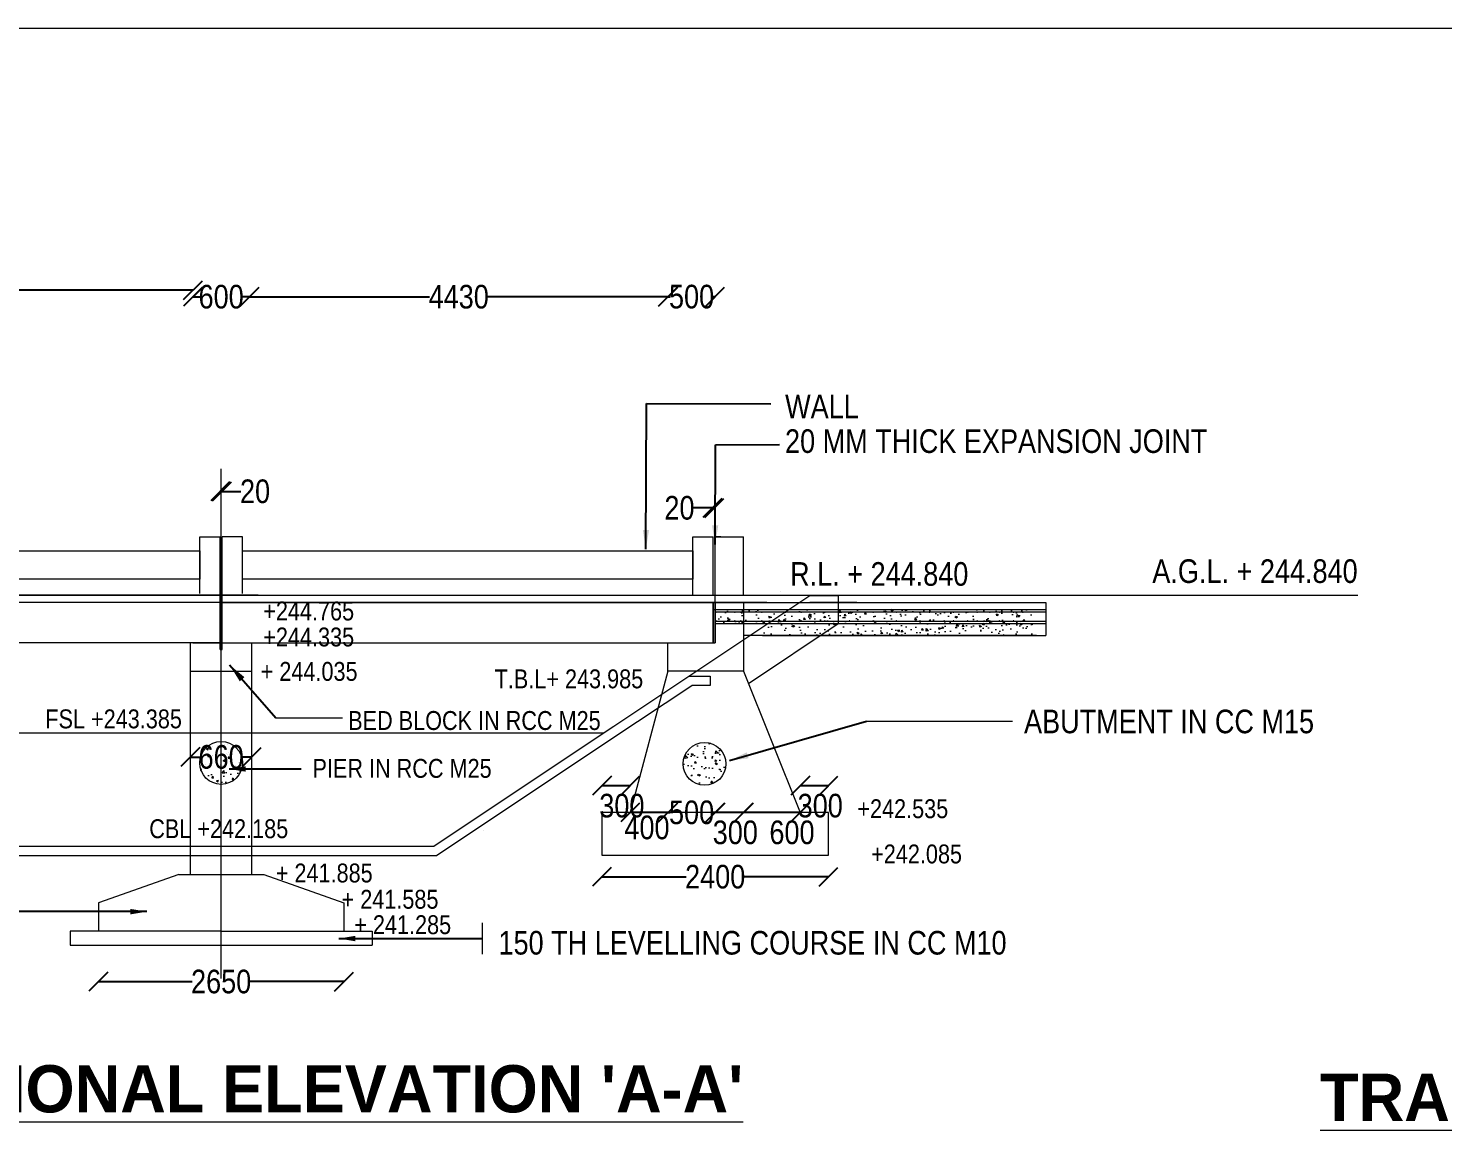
# Model space of a CAD drawing. Header units: millimetres. Extents: x 450481 to 511787, y -34722 to 10874.
# Drawn here: x 471753 to 486727, y -808 to 10874 of the extents above; entities that cross this region are included whole.
import ezdxf
from ezdxf.enums import TextEntityAlignment as Align

# ---------------------------------------------------------------- set-up
doc = ezdxf.new("R2010")
doc.units = ezdxf.units.MM
doc.header["$LTSCALE"] = 300
doc.header["$MEASUREMENT"] = 0
doc.layers.add('MAIN', color=7, linetype='Continuous')
doc.styles.add('ARIAL NARROW', font='ARIALN.TTF', dxfattribs={"height": 250})
doc.styles.add('CITYBLUEPR', font='cityb___.ttf')
doc.dimstyles.get("Standard").update_dxf_attribs({"dimtxt": 200, "dimasz": 200, "dimexe": 0.18, "dimexo": 0.0625, "dimgap": 0.09, "dimtad": 0, "dimdec": 0, "dimzin": 0, "dimdsep": 46, "dimtxsty": 'ARIAL NARROW', "dimcen": 0.0851, "dimdle": 0.1, "dimse1": 1, "dimse2": 1, "dimadec": 0, "dimazin": 0, "dimtfac": 1, "dimtdec": 0, "dimtofl": 0, "dimtmove": 0, "dimatfit": 3, "dimfxl": 1, "dimtolj": 1, "dimtzin": 0, "dimarcsym": 0})
doc.dimstyles.new('STANDARD$0', dxfattribs={"dimscale": 88.888889, "dimtxt": 0.02, "dimasz": 0.02, "dimexe": 0.05, "dimexo": 0.1, "dimgap": 0.002, "dimtad": 2, "dimdec": 0, "dimzin": 1, "dimdsep": 46, "dimtxsty": 'Standard', "dimcen": 0.09, "dimadec": 0, "dimazin": 0, "dimtfac": 1, "dimtdec": 4, "dimtofl": 0, "dimtmove": 0, "dimatfit": 3, "dimfxl": 1, "dimtolj": 1, "dimtzin": 1, "dimarcsym": 0})
doc.dimstyles.new('STANDARD$7', dxfattribs={"dimtxt": 2, "dimasz": 2, "dimexe": 1.25, "dimexo": 0.625, "dimtad": 1, "dimdec": 0, "dimlfac": 0.5, "dimdsep": 46, "dimtxsty": 'ARIAL NARROW', "dimcen": 2.5, "dimdle": 0.1, "dimse1": 1, "dimse2": 1, "dimadec": 0, "dimazin": 0, "dimtfac": 1, "dimtdec": 0, "dimtmove": 0, "dimatfit": 3, "dimfxl": 1, "dimtolj": 1, "dimtzin": 0, "dimarcsym": 0})

# ---------------------------------------------------------------- blocks, each defined once
blk = doc.blocks.new('_Oblique')
at = {"color": 0, "linetype": 'ByBlock', "lineweight": -2}
blk.add_line((-0.5, -0.5), (0.5, 0.5), dxfattribs=at)
blk = doc.blocks.new('*D2')
at = {"layer": 'Defpoints', "color": 0, "lineweight": 9, "transparency": 16777216}
for p in [(473805, 5971), (473805, 5642), (473785, 5492)]:
    blk.add_point(p, dxfattribs=at)
at = {"layer": 'MAIN', "color": 0, "lineweight": -2, "transparency": 16777216}
for p, q in [((473785, 5971), (473805, 5971)), ((473805, 5971), (474005, 5971))]:
    blk.add_line(p, q, dxfattribs=at)
at = {"layer": 'MAIN', "color": 0, "lineweight": -2, "transparency": 16777216, "xscale": 200, "yscale": 200, "zscale": 200, "rotation": 180}
blk.add_blockref('_Oblique', (473785, 5971), dxfattribs=at)
at = {"layer": 'MAIN', "color": 0, "lineweight": -2, "transparency": 16777216, "xscale": 200, "yscale": 200, "zscale": 200}
blk.add_blockref('_Oblique', (473805, 5971), dxfattribs=at)
at = {"layer": 'MAIN', "color": 0, "lineweight": 9, "transparency": 16777216, "insert": (474154, 5971), "char_height": 250, "attachment_point": 5, "style": 'ARIAL NARROW'}
blk.add_mtext('\\A1;20', dxfattribs=at)
blk = doc.blocks.new('*D3')
at = {"layer": 'Defpoints', "color": 0, "lineweight": 9, "transparency": 16777216}
for p in [(472495, 1317), (475095, 1317), (475095, 781)]:
    blk.add_point(p, dxfattribs=at)
at = {"layer": 'MAIN', "color": 0, "lineweight": -2, "transparency": 16777216}
for p, q in [((472495, 781), (473488, 781)), ((475096, 781), (474103, 781))]:
    blk.add_line(p, q, dxfattribs=at)
at = {"layer": 'MAIN', "color": 0, "lineweight": -2, "transparency": 16777216, "xscale": 200, "yscale": 200, "zscale": 200, "rotation": 180}
blk.add_blockref('_Oblique', (472495, 781), dxfattribs=at)
at = {"layer": 'MAIN', "color": 0, "lineweight": -2, "transparency": 16777216, "xscale": 200, "yscale": 200, "zscale": 200}
blk.add_blockref('_Oblique', (475095, 781), dxfattribs=at)
at = {"layer": 'MAIN', "color": 0, "lineweight": 9, "transparency": 16777216, "insert": (473795, 781), "char_height": 250, "attachment_point": 5, "style": 'ARIAL NARROW'}
blk.add_mtext('\\A1;2650', dxfattribs=at)
blk = doc.blocks.new('*D4')
at = {"layer": 'Defpoints', "color": 0, "lineweight": 9, "transparency": 16777216}
for p in [(474095, 8031), (473495, 3121), (474095, 3121)]:
    blk.add_point(p, dxfattribs=at)
at = {"layer": 'MAIN', "color": 0, "lineweight": -2, "transparency": 16777216}
for p, q in [((473495, 8031), (473569, 8031)), ((474095, 8031), (474022, 8031))]:
    blk.add_line(p, q, dxfattribs=at)
at = {"layer": 'MAIN', "color": 0, "lineweight": -2, "transparency": 16777216, "xscale": 200, "yscale": 200, "zscale": 200, "rotation": 180}
blk.add_blockref('_Oblique', (473495, 8031), dxfattribs=at)
at = {"layer": 'MAIN', "color": 0, "lineweight": -2, "transparency": 16777216, "xscale": 200, "yscale": 200, "zscale": 200}
blk.add_blockref('_Oblique', (474095, 8031), dxfattribs=at)
at = {"layer": 'MAIN', "color": 0, "lineweight": 9, "transparency": 16777216, "insert": (473795, 8031), "char_height": 250, "attachment_point": 5, "style": 'ARIAL NARROW'}
blk.add_mtext('\\A1;600', dxfattribs=at)
blk = doc.blocks.new('*D5')
at = {"layer": 'Defpoints', "color": 0, "lineweight": 9, "transparency": 16777216}
for p in [(469066, 8102), (473496, 4367), (469066, 4217)]:
    blk.add_point(p, dxfattribs=at)
at = {"layer": 'MAIN', "color": 0, "lineweight": -2, "transparency": 16777216}
for p, q in [((469066, 8102), (470971, 8102)), ((473496, 8102), (471591, 8102))]:
    blk.add_line(p, q, dxfattribs=at)
at = {"layer": 'MAIN', "color": 0, "lineweight": -2, "transparency": 16777216, "xscale": 200, "yscale": 200, "zscale": 200, "rotation": 180}
blk.add_blockref('_Oblique', (469066, 8102), dxfattribs=at)
at = {"layer": 'MAIN', "color": 0, "lineweight": -2, "transparency": 16777216, "xscale": 200, "yscale": 200, "zscale": 200}
blk.add_blockref('_Oblique', (473496, 8102), dxfattribs=at)
at = {"layer": 'MAIN', "color": 0, "lineweight": 9, "transparency": 16777216, "insert": (471281, 8102), "char_height": 250, "attachment_point": 5, "style": 'ARIAL NARROW'}
blk.add_mtext('\\A1;4430', dxfattribs=at)
blk = doc.blocks.new('*D6')
at = {"layer": 'Defpoints', "color": 0, "lineweight": 9, "transparency": 16777216}
for p in [(479016, 5796), (479016, 5467), (478996, 5317)]:
    blk.add_point(p, dxfattribs=at)
at = {"layer": 'MAIN', "color": 0, "lineweight": -2, "transparency": 16777216}
for p, q in [((478996, 5796), (478796, 5796)), ((479016, 5796), (478995, 5796))]:
    blk.add_line(p, q, dxfattribs=at)
at = {"layer": 'MAIN', "color": 0, "lineweight": -2, "transparency": 16777216, "xscale": 200, "yscale": 200, "zscale": 200, "rotation": 180}
blk.add_blockref('_Oblique', (478996, 5796), dxfattribs=at)
at = {"layer": 'MAIN', "color": 0, "lineweight": -2, "transparency": 16777216, "xscale": 200, "yscale": 200, "zscale": 200}
blk.add_blockref('_Oblique', (479016, 5796), dxfattribs=at)
at = {"layer": 'MAIN', "color": 0, "lineweight": 9, "transparency": 16777216, "insert": (478647, 5796), "char_height": 250, "attachment_point": 5, "style": 'ARIAL NARROW'}
blk.add_mtext('\\A1;20', dxfattribs=at)
blk = doc.blocks.new('*D8')
at = {"layer": 'Defpoints', "color": 0, "lineweight": 9, "transparency": 16777216}
for p in [(478525, 8031), (474095, 4297), (478525, 4147)]:
    blk.add_point(p, dxfattribs=at)
at = {"layer": 'MAIN', "color": 0, "lineweight": -2, "transparency": 16777216}
for p, q in [((474095, 8031), (476000, 8031)), ((478526, 8031), (476620, 8031))]:
    blk.add_line(p, q, dxfattribs=at)
at = {"layer": 'MAIN', "color": 0, "lineweight": -2, "transparency": 16777216, "xscale": 200, "yscale": 200, "zscale": 200, "rotation": 180}
blk.add_blockref('_Oblique', (474095, 8031), dxfattribs=at)
at = {"layer": 'MAIN', "color": 0, "lineweight": -2, "transparency": 16777216, "xscale": 200, "yscale": 200, "zscale": 200}
blk.add_blockref('_Oblique', (478525, 8031), dxfattribs=at)
at = {"layer": 'MAIN', "color": 0, "lineweight": 9, "transparency": 16777216, "insert": (476310, 8031), "char_height": 250, "attachment_point": 5, "style": 'ARIAL NARROW'}
blk.add_mtext('\\A1;4430', dxfattribs=at)
blk = doc.blocks.new('*D9')
at = {"layer": 'Defpoints', "color": 0, "lineweight": 9, "transparency": 16777216}
for p in [(479025, 8032), (478525, 3416), (479025, 3416)]:
    blk.add_point(p, dxfattribs=at)
at = {"layer": 'MAIN', "color": 0, "lineweight": -2, "transparency": 16777216}
for p, q in [((478525, 8032), (478549, 8032)), ((479026, 8032), (479002, 8032))]:
    blk.add_line(p, q, dxfattribs=at)
at = {"layer": 'MAIN', "color": 0, "lineweight": -2, "transparency": 16777216, "xscale": 200, "yscale": 200, "zscale": 200, "rotation": 180}
blk.add_blockref('_Oblique', (478525, 8032), dxfattribs=at)
at = {"layer": 'MAIN', "color": 0, "lineweight": -2, "transparency": 16777216, "xscale": 200, "yscale": 200, "zscale": 200}
blk.add_blockref('_Oblique', (479025, 8032), dxfattribs=at)
at = {"layer": 'MAIN', "color": 0, "lineweight": 9, "transparency": 16777216, "insert": (478775, 8032), "char_height": 250, "attachment_point": 5, "style": 'ARIAL NARROW'}
blk.add_mtext('\\A1;500', dxfattribs=at)
blk = doc.blocks.new('*D10')
at = {"layer": 'Defpoints', "color": 0, "lineweight": 9, "transparency": 16777216}
for p in [(473496, 8031), (473496, 3121), (474095, 3121)]:
    blk.add_point(p, dxfattribs=at)
at = {"layer": 'MAIN', "color": 0, "lineweight": -2, "transparency": 16777216}
for p, q in [((473495, 8031), (473569, 8031)), ((474096, 8031), (474022, 8031))]:
    blk.add_line(p, q, dxfattribs=at)
at = {"layer": 'MAIN', "color": 0, "lineweight": -2, "transparency": 16777216, "xscale": 200, "yscale": 200, "zscale": 200, "rotation": 180}
blk.add_blockref('_Oblique', (473496, 8031), dxfattribs=at)
at = {"layer": 'MAIN', "color": 0, "lineweight": -2, "transparency": 16777216, "xscale": 200, "yscale": 200, "zscale": 200}
blk.add_blockref('_Oblique', (474095, 8031), dxfattribs=at)
at = {"layer": 'MAIN', "color": 0, "lineweight": 9, "transparency": 16777216, "insert": (473795, 8031), "char_height": 250, "attachment_point": 5, "style": 'ARIAL NARROW'}
blk.add_mtext('\\A1;600', dxfattribs=at)
blk = doc.blocks.new('*D19')
at = {"layer": 'Defpoints', "color": 0, "lineweight": 9, "transparency": 16777216}
for p in [(477825, 2191), (480225, 2191), (477825, 1891)]:
    blk.add_point(p, dxfattribs=at)
at = {"layer": 'MAIN', "color": 0, "lineweight": -2, "transparency": 16777216}
for p, q in [((477825, 1891), (478718, 1891)), ((480226, 1891), (479333, 1891))]:
    blk.add_line(p, q, dxfattribs=at)
at = {"layer": 'MAIN', "color": 0, "lineweight": -2, "transparency": 16777216, "xscale": 200, "yscale": 200, "zscale": 200, "rotation": 180}
blk.add_blockref('_Oblique', (477825, 1891), dxfattribs=at)
at = {"layer": 'MAIN', "color": 0, "lineweight": -2, "transparency": 16777216, "xscale": 200, "yscale": 200, "zscale": 200}
blk.add_blockref('_Oblique', (480225, 1891), dxfattribs=at)
at = {"layer": 'MAIN', "color": 0, "lineweight": 9, "transparency": 16777216, "insert": (479025, 1891), "char_height": 250, "attachment_point": 5, "style": 'ARIAL NARROW'}
blk.add_mtext('\\A1;2400', dxfattribs=at)
blk = doc.blocks.new('*D20')
at = {"layer": 'Defpoints', "color": 0, "lineweight": 9, "transparency": 16777216}
for p in [(478525, 2572), (478525, 2572), (479025, 2572)]:
    blk.add_point(p, dxfattribs=at)
at = {"layer": 'MAIN', "color": 0, "lineweight": -2, "transparency": 16777216}
for p, q in [((478525, 2572), (478549, 2572)), ((479026, 2572), (479002, 2572))]:
    blk.add_line(p, q, dxfattribs=at)
at = {"layer": 'MAIN', "color": 0, "lineweight": -2, "transparency": 16777216, "xscale": 200, "yscale": 200, "zscale": 200, "rotation": 180}
blk.add_blockref('_Oblique', (478525, 2572), dxfattribs=at)
at = {"layer": 'MAIN', "color": 0, "lineweight": -2, "transparency": 16777216, "xscale": 200, "yscale": 200, "zscale": 200}
blk.add_blockref('_Oblique', (479025, 2572), dxfattribs=at)
at = {"layer": 'MAIN', "color": 0, "lineweight": 9, "transparency": 16777216, "insert": (478775, 2572), "char_height": 250, "attachment_point": 5, "style": 'ARIAL NARROW'}
blk.add_mtext('\\A1;500', dxfattribs=at)
blk = doc.blocks.new('*D21')
at = {"layer": 'Defpoints', "color": 0, "lineweight": 9, "transparency": 16777216}
for p in [(479026, 2572), (479026, 2572), (479325, 2572)]:
    blk.add_point(p, dxfattribs=at)
at = {"layer": 'MAIN', "color": 0, "lineweight": -2, "transparency": 16777216}
blk.add_line((479326, 2572), (479026, 2572), dxfattribs=at)
at = {"layer": 'MAIN', "color": 0, "lineweight": -2, "transparency": 16777216, "xscale": 200, "yscale": 200, "zscale": 200, "rotation": 180}
blk.add_blockref('_Oblique', (479026, 2572), dxfattribs=at)
at = {"layer": 'MAIN', "color": 0, "lineweight": -2, "transparency": 16777216, "xscale": 200, "yscale": 200, "zscale": 200}
blk.add_blockref('_Oblique', (479325, 2572), dxfattribs=at)
at = {"layer": 'MAIN', "color": 0, "lineweight": 9, "transparency": 16777216, "insert": (479238, 2360), "char_height": 250, "attachment_point": 5, "style": 'ARIAL NARROW'}
blk.add_mtext('\\A1;300', dxfattribs=at)
blk = doc.blocks.new('*D22')
at = {"layer": 'Defpoints', "color": 0, "lineweight": 9, "transparency": 16777216}
for p in [(478125, 2572), (478125, 2572), (478525, 2572)]:
    blk.add_point(p, dxfattribs=at)
at = {"layer": 'MAIN', "color": 0, "lineweight": -2, "transparency": 16777216}
blk.add_line((478525, 2572), (478125, 2572), dxfattribs=at)
at = {"layer": 'MAIN', "color": 0, "lineweight": -2, "transparency": 16777216, "xscale": 200, "yscale": 200, "zscale": 200, "rotation": 180}
blk.add_blockref('_Oblique', (478125, 2572), dxfattribs=at)
at = {"layer": 'MAIN', "color": 0, "lineweight": -2, "transparency": 16777216, "xscale": 200, "yscale": 200, "zscale": 200}
blk.add_blockref('_Oblique', (478525, 2572), dxfattribs=at)
at = {"layer": 'MAIN', "color": 0, "lineweight": 9, "transparency": 16777216, "insert": (478303, 2412), "char_height": 250, "attachment_point": 5, "style": 'ARIAL NARROW'}
blk.add_mtext('\\A1;400', dxfattribs=at)
blk = doc.blocks.new('*D23')
at = {"layer": 'Defpoints', "color": 0, "lineweight": 9, "transparency": 16777216}
for p in [(479326, 2572), (479326, 2572), (479925, 2572)]:
    blk.add_point(p, dxfattribs=at)
at = {"layer": 'MAIN', "color": 0, "lineweight": -2, "transparency": 16777216}
blk.add_line((479926, 2572), (479326, 2572), dxfattribs=at)
at = {"layer": 'MAIN', "color": 0, "lineweight": -2, "transparency": 16777216, "xscale": 200, "yscale": 200, "zscale": 200, "rotation": 180}
blk.add_blockref('_Oblique', (479326, 2572), dxfattribs=at)
at = {"layer": 'MAIN', "color": 0, "lineweight": -2, "transparency": 16777216, "xscale": 200, "yscale": 200, "zscale": 200}
blk.add_blockref('_Oblique', (479925, 2572), dxfattribs=at)
at = {"layer": 'MAIN', "color": 0, "lineweight": 9, "transparency": 16777216, "insert": (479838, 2360), "char_height": 250, "attachment_point": 5, "style": 'ARIAL NARROW'}
blk.add_mtext('\\A1;600', dxfattribs=at)
blk = doc.blocks.new('*D24')
at = {"layer": 'Defpoints', "color": 0, "lineweight": 9, "transparency": 16777216}
for p in [(479926, 2855), (479926, 2855), (480225, 2855)]:
    blk.add_point(p, dxfattribs=at)
at = {"layer": 'MAIN', "color": 0, "lineweight": -2, "transparency": 16777216}
blk.add_line((480225, 2855), (479925, 2855), dxfattribs=at)
at = {"layer": 'MAIN', "color": 0, "lineweight": -2, "transparency": 16777216, "xscale": 200, "yscale": 200, "zscale": 200, "rotation": 180}
blk.add_blockref('_Oblique', (479926, 2855), dxfattribs=at)
at = {"layer": 'MAIN', "color": 0, "lineweight": -2, "transparency": 16777216, "xscale": 200, "yscale": 200, "zscale": 200}
blk.add_blockref('_Oblique', (480225, 2855), dxfattribs=at)
at = {"layer": 'MAIN', "color": 0, "lineweight": 9, "transparency": 16777216, "insert": (480137, 2643), "char_height": 250, "attachment_point": 5, "style": 'ARIAL NARROW'}
blk.add_mtext('\\A1;300', dxfattribs=at)
blk = doc.blocks.new('*D25')
at = {"layer": 'Defpoints', "color": 0, "lineweight": 9, "transparency": 16777216}
for p in [(477826, 2855), (477826, 2855), (478125, 2855)]:
    blk.add_point(p, dxfattribs=at)
at = {"layer": 'MAIN', "color": 0, "lineweight": -2, "transparency": 16777216}
blk.add_line((478125, 2855), (477825, 2855), dxfattribs=at)
at = {"layer": 'MAIN', "color": 0, "lineweight": -2, "transparency": 16777216, "xscale": 200, "yscale": 200, "zscale": 200, "rotation": 180}
blk.add_blockref('_Oblique', (477826, 2855), dxfattribs=at)
at = {"layer": 'MAIN', "color": 0, "lineweight": -2, "transparency": 16777216, "xscale": 200, "yscale": 200, "zscale": 200}
blk.add_blockref('_Oblique', (478125, 2855), dxfattribs=at)
at = {"layer": 'MAIN', "color": 0, "lineweight": 9, "transparency": 16777216, "insert": (478037, 2643), "char_height": 250, "attachment_point": 5, "style": 'ARIAL NARROW'}
blk.add_mtext('\\A1;300', dxfattribs=at)
blk = doc.blocks.new('*D66')
at = {"layer": 'Defpoints', "color": 0, "lineweight": 9, "transparency": 16777216}
for p in [(474120, 3159), (473470, 2221), (474120, 2221)]:
    blk.add_point(p, dxfattribs=at)
at = {"layer": 'MAIN', "color": 0, "lineweight": -2, "transparency": 16777216}
for p, q in [((473470, 3159), (473569, 3159)), ((474121, 3159), (474022, 3159))]:
    blk.add_line(p, q, dxfattribs=at)
at = {"layer": 'MAIN', "color": 0, "lineweight": -2, "transparency": 16777216, "xscale": 200, "yscale": 200, "zscale": 200, "rotation": 180}
blk.add_blockref('_Oblique', (473470, 3159), dxfattribs=at)
at = {"layer": 'MAIN', "color": 0, "lineweight": -2, "transparency": 16777216, "xscale": 200, "yscale": 200, "zscale": 200}
blk.add_blockref('_Oblique', (474120, 3159), dxfattribs=at)
at = {"layer": 'MAIN', "color": 0, "lineweight": 9, "transparency": 16777216, "insert": (473795, 3159), "char_height": 250, "attachment_point": 5, "style": 'ARIAL NARROW'}
blk.add_mtext('\\A1;660', dxfattribs=at)

msp = doc.modelspace()

# ---------------------------------------------------------------- hatches: boundary and pattern name
at = {"layer": 'MAIN', "lineweight": 9}
h = msp.add_hatch(dxfattribs=at)
h.set_pattern_fill('AR-CONC', color=0, scale=30, style=0)
h.set_pattern_definition([(130, (1053843.92, 23739.84), (-215.178055, -18.82564), [22.5, -247.5]), (185, (1053843.92, 23739.84), (41.6254, 225.65764), [18, -198]), (79.5486, (1053825.99, 23738.27), (-173.552815, 206.83186), [19.12206, -210.34263]), (133.8158, (1053843.92, 23799.84), (-320.17231, -49.6557), [33.75, -371.25]), (83.3644, (1053817.24, 23795.7), (-280.39881, 292.23536), [28.68309, -315.5139]), (188.8158, (1053843.92, 23799.84), (-280.39858, 292.23558), [27, -297]), (159, (1053813.92, 23784.84), (-179.072116, -120.785667), [22.5, -247.5]), (214, (1053813.92, 23784.84), (-72.9946, 217.54501), [18, -198]), (108.5486, (1053799, 23774.78), (-252.06679, 96.75915), [19.12206, -210.34263]), (142.5, (1053843.92, 23739.84), (-3.647957, 99.868156), [0, -195.6, 0, -201, 0, -198.75]), (172.5, (1053843.92, 23739.84), (-78.920861, 118.323514), [0, -114.6, 0, -191.1, 0, -75.75]), (212.5, (1053910.82, 23739.84), (-160.146731, -6.766462), [0, -75, 0, -234, 0, -310.5]), (222.5, (1053940.82, 23739.84), (-174.95585, 30.031495), [0, -97.5, 0, -155.4, 0, -220.5])])
h.paths.add_polyline_path([(479025.4, 4721.6), (482425.4, 4721.6), (482425.4, 4446.6), (479525.4, 4446.6), (479525.4, 4571.6), (479025.4, 4571.6)])
h = msp.add_hatch(dxfattribs=at)
h.set_pattern_fill('AR-CONC', color=0, scale=30, style=0)
h.set_pattern_definition([(50, (-87196.83, -98737.93), (215.178055, -18.82564), [22.5, -247.5]), (355, (-87196.83, -98737.93), (-41.6254, 225.65764), [18, -198]), (100.4514, (-87178.9, -98739.5), (173.552815, 206.83186), [19.12206, -210.34263]), (46.1842, (-87196.83, -98677.93), (320.17231, -49.6557), [33.75, -371.25]), (96.6356, (-87170.15, -98682.07), (280.39881, 292.23536), [28.68309, -315.5139]), (351.1842, (-87196.83, -98677.93), (280.39858, 292.23558), [27, -297]), (21, (-87166.83, -98692.93), (179.072116, -120.785667), [22.5, -247.5]), (326, (-87166.83, -98692.93), (72.9946, 217.54501), [18, -198]), (71.4514, (-87151.9, -98703), (252.06679, 96.75915), [19.12206, -210.34263]), (37.5, (-87196.83, -98737.93), (3.647957, 99.868156), [0, -195.6, 0, -201, 0, -198.75]), (7.5, (-87196.83, -98737.93), (78.920861, 118.323514), [0, -114.6, 0, -191.1, 0, -75.75]), (327.5, (-87263.73, -98737.93), (160.146731, -6.766462), [0, -75, 0, -234, 0, -310.5]), (317.5, (-87293.73, -98737.93), (174.95585, 30.031495), [0, -97.5, 0, -155.4, 0, -220.5])])
edge = h.paths.add_edge_path()
edge.add_arc((473790.7, 3097), 226.8, 0, 360)
h = msp.add_hatch(dxfattribs=at)
h.set_pattern_fill('AR-CONC', color=0, scale=30, style=0)
h.set_pattern_definition([(130, (1033091.8, -98939.96), (-215.178055, -18.82564), [22.5, -247.5]), (185, (1033091.8, -98939.96), (41.6254, 225.65764), [18, -198]), (79.5486, (1033073.86, -98941.53), (-173.552815, 206.83186), [19.12206, -210.34263]), (133.8158, (1033091.8, -98879.96), (-320.17231, -49.6557), [33.75, -371.25]), (83.3644, (1033065.1, -98884.1), (-280.39881, 292.23536), [28.68309, -315.5139]), (188.8158, (1033091.8, -98879.96), (-280.39858, 292.23558), [27, -297]), (159, (1033061.8, -98894.96), (-179.072116, -120.785667), [22.5, -247.5]), (214, (1033061.8, -98894.96), (-72.9946, 217.54501), [18, -198]), (108.5486, (1033046.87, -98905.03), (-252.06679, 96.75915), [19.12206, -210.34263]), (142.5, (1033091.79, -98939.965), (-3.647957, 99.868156), [0, -195.6, 0, -201, 0, -198.75]), (172.5, (1033091.79, -98939.96), (-78.920861, 118.323514), [0, -114.6, 0, -191.1, 0, -75.75]), (212.5, (1033158.69, -98939.965), (-160.146731, -6.766462), [0, -75, 0, -234, 0, -310.5]), (222.5, (1033188.69, -98939.96), (-174.95585, 30.031495), [0, -97.5, 0, -155.4, 0, -220.5])])
edge = h.paths.add_edge_path()
edge.add_arc((478912.5, 3086.9), 226.8, 0, 360)

# ---------------------------------------------------------------- linework, layer by layer
at = {"layer": 'MAIN', "color": 0, "lineweight": 9}
for p, q in [((450480.9, 10874.3), (511786.9, 10874.3)), ((473795.4, 816), (473795.4, 6209.2)), ((473570.4, 5491.6), (473785.4, 5491.6)), ((473570.4, 4891.6), (473570.4, 5491.6)), ((473570.4, 4891.6), (473570.4, 5491.6)), ((473570.4, 5491.6), (473785.4, 5491.6)), ((473785.4, 4316.6), (473785.4, 5491.6)), ((473785.4, 4891.6), (473785.4, 5491.6)), ((473805.4, 4316.6), (473805.4, 5491.6)), ((474020.4, 5491.6), (473805.4, 5491.6)), ((474020.4, 4891.6), (474020.4, 5491.6)), ((478790.1, 5491.6), (479005.1, 5491.6)), ((478790.1, 4871.6), (478790.1, 5491.6)), ((478790.4, 5491.6), (479005.4, 5491.6)), ((479005.4, 4871.6), (479005.4, 5491.6)), ((479025.2, 5491.6), (479325.2, 5491.6)), ((479085.2, 5491.6), (479025.2, 5491.6)), ((479025.4, 5491.6), (479325.4, 5491.6)), ((479085.4, 5491.6), (479025.4, 5491.6)), ((479025.4, 4796.6), (479025.4, 5491.6)), ((479085.2, 5491.6), (479265.2, 5491.6)), ((479085.4, 5491.6), (479265.4, 5491.6)), ((479265.4, 5491.6), (479325.4, 5491.6)), ((479325.4, 4871.6), (479325.4, 5491.6)), ((474187.4, 4871.6), (459544.9, 4871.6)), ((467564.6, 4871.6), (480026.3, 4871.6)), ((467564.6, 4871.6), (480026.3, 4871.6)), ((473785.4, 4796.6), (467565.4, 4796.6)), ((467870.6, 4871.6), (479720.3, 4871.6)), ((473785.4, 4796.6), (468020.4, 4796.6)), ((473785.4, 4296.6), (473785.4, 4816.6)), ((473785.4, 4296.6), (473785.4, 4796.6)), ((473795.4, 4871.6), (485829.8, 4871.6)), ((473805.4, 4296.6), (473805.4, 4816.6)), ((473805.4, 4296.6), (473805.4, 4796.6)), ((479570.4, 4796.6), (473805.4, 4796.6)), ((473805.4, 4796.6), (480325.4, 4796.6)), ((476045.4, 2216.6), (480026.6, 4870.7)), ((476045.4, 2216.6), (480026.6, 4870.7)), ((476045.4, 2216.6), (480026.6, 4870.7)), ((479005.4, 4796.6), (479005.4, 4366.6)), ((479005.4, 4796.6), (479005.4, 4366.6)), ((479005.4, 4366.6), (479005.4, 4796.6)), ((479025.4, 4796.6), (479025.4, 4366.6)), ((479025.4, 4796.6), (479025.4, 4366.6)), ((479025.4, 4366.6), (479025.4, 4796.6)), ((479025.4, 4796.6), (482425.4, 4796.6)), ((479025.8, 4796.6), (482525.8, 4796.6)), ((479325.4, 4796.6), (479325.4, 4066.6)), ((480025.4, 4796.6), (480525.4, 4796.6)), ((480525.4, 4796.6), (480025.4, 4796.6)), ((480026.3, 4871.6), (480526.3, 4871.6)), ((480026.3, 4871.6), (480326.3, 4871.6)), ((480026.6, 4870.7), (480326.6, 4870.7)), ((480326.6, 4870.7), (480326.6, 4570.7)), ((482525.8, 4796.6), (482525.8, 4446.6)), ((479005.4, 4721.6), (482425.4, 4721.6)), ((479005.8, 4721.6), (482525.8, 4721.6)), ((479025.4, 4696.6), (482425.4, 4696.6)), ((479025.8, 4696.6), (482525.8, 4696.6)), ((479025.4, 4596.6), (482425.4, 4596.6)), ((479025.4, 4571.6), (482425.4, 4571.6)), ((479025.8, 4596.6), (482525.8, 4596.6)), ((479025.8, 4571.6), (482525.8, 4571.6)), ((479377, 3938.2), (480326.6, 4571.2)), ((473795.4, 4366.6), (468920.4, 4366.6)), ((473470.4, 1916.6), (473470.4, 4366.6)), ((473495.4, 4366.6), (474095.4, 4366.6)), ((473795.4, 4366.6), (478670.4, 4366.6)), ((474120.4, 1916.6), (474120.4, 4366.6)), ((478525.4, 4066.6), (478525.4, 4366.6)), ((478525.4, 4066.6), (478525.4, 4366.6)), ((478525.4, 4066.6), (478525.4, 4366.6)), ((478525.4, 4066.6), (478525.4, 4366.6)), ((478525.4, 4366.6), (479025.4, 4366.6)), ((479525.4, 4446.6), (482425.4, 4446.6)), ((479525.8, 4446.6), (482525.8, 4446.6)), ((473785.4, 4296.6), (473805.4, 4296.6)), ((479325.4, 4296.6), (479325.4, 4066.6)), ((479325.4, 4296.6), (479325.4, 4066.6)), ((473470.4, 4066.6), (474120.4, 4066.6)), ((478525.4, 4066.6), (478125.4, 2571.8)), ((479325.4, 4066.6), (478525.4, 4066.6)), ((479325.4, 4066.6), (478525.4, 4066.6)), ((479325.4, 4066.6), (479925.4, 2571.8)), ((477921.1, 3346.9), (478776.5, 3916.5)), ((478745.4, 4016.6), (478970.4, 4016.6)), ((478970.4, 3916.6), (478776.7, 3916.6)), ((478970.4, 4016.6), (478970.4, 3916.6)), ((474374.2, 3574.7), (475079.7, 3574.7)), ((476045, 2216.3), (477943.9, 3482.2)), ((480627.8, 3538.9), (482173.1, 3538.9)), ((469745.4, 3416.6), (477845.4, 3416.6)), ((476075.8, 2116.7), (477921.1, 3346.9)), ((477825.4, 2571.8), (477825.4, 2122.3)), ((478125.4, 2571.8), (477825.4, 2571.8)), ((479856, 2571.8), (478046.4, 2571.8)), ((480225.4, 2571.8), (479925.4, 2571.8)), ((480225.4, 2122.3), (480225.4, 2571.8)), ((471515.3, 2116.6), (476075.6, 2116.6)), ((471545.4, 2216.6), (476045.4, 2216.6)), ((471545.4, 2216.6), (476045.4, 2216.6)), ((471545.4, 2216.6), (476045.4, 2216.6)), ((477825.9, 2121.8), (480224.9, 2121.8)), ((480224.9, 2121.8), (480225.4, 2122.3)), ((473345.4, 1916.6), (472495.4, 1616.6)), ((473345.4, 1916.6), (473495.4, 1916.6)), ((473495.4, 1916.6), (474095.4, 1916.6)), ((474095.4, 1916.6), (474245.4, 1916.6)), ((474245.4, 1916.6), (475095.4, 1616.6)), ((472495.4, 1616.6), (472495.4, 1316.6)), ((475095.4, 1616.6), (475095.4, 1316.6)), ((476563.1, 1072.4), (476563.1, 1402.7)), ((473795.4, 1316.6), (472195.4, 1316.6)), ((472195.4, 1316.6), (472195.4, 1166.6)), ((472895.4, 1316.6), (472745.4, 1316.6)), ((473795.4, 1316.6), (474695.4, 1316.6)), ((474695.4, 1316.6), (475395.4, 1316.6)), ((475395.4, 1316.6), (475395.4, 1166.6)), ((472195.4, 1166.6), (475395.4, 1166.6))]:
    msp.add_line(p, q, dxfattribs=at)
for points in [[(468800.4, 5341.6), (473570.4, 5341.6), (473570.4, 5041.6), (468800.4, 5041.6)], [(474020.4, 5341.6), (478790.1, 5341.6), (478790.1, 5041.6), (474020.4, 5041.6)]]:
    msp.add_lwpolyline(points, close=True, dxfattribs=at)
at = {"layer": 'MAIN', "color": 0, "lineweight": 9, "const_width": 6.25, "flags": 128}
for points in [[(479030.9, 4689.6, 1), (479037.1, 4689.6, 1)], [(479230.2, 4689.6, 1), (479236.4, 4689.6, 1)], [(479293.1, 4689.6, 1), (479299.3, 4689.6, 1)], [(479293.4, 4689.6, 1), (479299.7, 4689.6, 1)], [(479515.7, 4689.6, 1), (479521.9, 4689.6, 1)], [(479516.1, 4689.6, 1), (479522.3, 4689.6, 1)], [(479765.7, 4689.6, 1), (479771.9, 4689.6, 1)], [(479766.1, 4689.6, 1), (479772.3, 4689.6, 1)], [(479932.3, 4689.6, 1), (479938.6, 4689.6, 1)], [(479932.7, 4689.6, 1), (479938.9, 4689.6, 1)], [(480182.3, 4689.6, 1), (480188.6, 4689.6, 1)], [(480182.7, 4689.6, 1), (480188.9, 4689.6, 1)], [(480443.6, 4689.6, 1), (480449.9, 4689.6, 1)], [(480444, 4689.6, 1), (480450.3, 4689.6, 1)], [(480693.6, 4689.6, 1), (480699.9, 4689.6, 1)], [(480694, 4689.6, 1), (480700.3, 4689.6, 1)], [(480939.4, 4689.6, 1), (480945.6, 4689.6, 1)], [(480939.7, 4689.6, 1), (480946, 4689.6, 1)], [(481189.4, 4689.6, 1), (481195.6, 4689.6, 1)], [(481289.7, 4689.6, 1), (481296, 4689.6, 1)], [(481445.2, 4689.6, 1), (481451.4, 4689.6, 1)], [(481545.6, 4689.6, 1), (481551.8, 4689.6, 1)], [(481695.2, 4689.6, 1), (481701.4, 4689.6, 1)], [(481795.6, 4689.6, 1), (481801.8, 4689.6, 1)], [(481929.3, 4689.6, 1), (481935.5, 4689.6, 1)], [(482029.7, 4689.6, 1), (482035.9, 4689.6, 1)], [(482179.3, 4689.6, 1), (482185.5, 4689.6, 1)], [(482279.7, 4689.6, 1), (482285.9, 4689.6, 1)], [(479030.9, 4603.8, 1), (479037.1, 4603.8, 1)], [(479230.2, 4603.8, 1), (479236.4, 4603.8, 1)], [(479293.1, 4603.8, 1), (479299.3, 4603.8, 1)], [(479293.4, 4603.8, 1), (479299.7, 4603.8, 1)], [(479515.7, 4603.8, 1), (479521.9, 4603.8, 1)], [(479516.1, 4603.8, 1), (479522.3, 4603.8, 1)], [(479765.7, 4603.8, 1), (479771.9, 4603.8, 1)], [(479766.1, 4603.8, 1), (479772.3, 4603.8, 1)], [(479932.3, 4603.8, 1), (479938.6, 4603.8, 1)], [(479932.7, 4603.8, 1), (479938.9, 4603.8, 1)], [(480182.3, 4603.8, 1), (480188.6, 4603.8, 1)], [(480182.7, 4603.8, 1), (480188.9, 4603.8, 1)], [(480443.6, 4603.8, 1), (480449.9, 4603.8, 1)], [(480444, 4603.8, 1), (480450.3, 4603.8, 1)], [(480693.6, 4603.8, 1), (480699.9, 4603.8, 1)], [(480694, 4603.8, 1), (480700.3, 4603.8, 1)], [(480939.4, 4603.8, 1), (480945.6, 4603.8, 1)], [(480939.7, 4603.8, 1), (480946, 4603.8, 1)], [(481189.4, 4603.8, 1), (481195.6, 4603.8, 1)], [(481289.7, 4603.8, 1), (481296, 4603.8, 1)], [(481445.2, 4603.8, 1), (481451.4, 4603.8, 1)], [(481545.6, 4603.8, 1), (481551.8, 4603.8, 1)], [(481695.2, 4603.8, 1), (481701.4, 4603.8, 1)], [(481795.6, 4603.8, 1), (481801.8, 4603.8, 1)], [(481929.3, 4603.8, 1), (481935.5, 4603.8, 1)], [(482029.7, 4603.8, 1), (482035.9, 4603.8, 1)], [(482179.3, 4603.8, 1), (482185.5, 4603.8, 1)], [(482279.7, 4603.8, 1), (482285.9, 4603.8, 1)]]:
    msp.add_lwpolyline(points, format="xyb", close=True, dxfattribs=at)
at = {"layer": 'MAIN', "color": 0, "lineweight": 9}
msp.add_lwpolyline([(482425.4, 4446.6), (479325.4, 4446.6)], dxfattribs=at)
for centre in [(473795.1, 3096.9), (478912.5, 3086.9)]:
    msp.add_circle(centre, 226.8, dxfattribs=at)
for centre, start, end in [((479720.3, 4915.2), 303.69007, 90), ((478776.7, 3916.1), 90, 123.66312), ((478780.3, 3916.1), 90, 123.66312), ((476575.1, 2376.8), 270, 303.69007), ((477825.9, 2122.3), 180, 270)]:
    msp.add_arc(centre, 0.5, start, end, dxfattribs=at)

# ---------------------------------------------------------------- texts
at = {"layer": 'MAIN', "color": 0, "lineweight": 9, "style": 'ARIAL NARROW'}
for s, height, p in [('WALL', 250, (479765.4, 6744.9)), ('A.G.L. + 244.840', 250, (483652.6, 5002.2)), ('R.L. + 244.840', 250, (479818.1, 4972.4)), ('+ 244.035', 200, (474213.5, 3965.8)), ('T.B.L+ 243.985', 200, (476690, 3886.8)), ('+ 241.885', 200, (474373.5, 1831.5)), ('+ 241.585', 200, (475070.1, 1553.4)), ('+ 241.285', 200, (475204.3, 1284.4))]:
    msp.add_text(s, height=height, dxfattribs=at).set_placement(p)
at = {"layer": 'MAIN', "color": 0, "lineweight": 9, "style": 'CITYBLUEPR'}
for s, p in [("%%USECTIONAL ELEVATION 'A-A'", (474538.5, -603.2)), ('%%UTRAIL PIT PARTICULARS @ KM 5.718', (491474.8, -692.5))]:
    msp.add_text(s, height=500, dxfattribs=at).set_placement(p, align=Align.CENTER)
at = {"layer": 'MAIN', "color": 0, "lineweight": 9, "style": 'ARIAL NARROW'}
for s, insert, char_height, attachment_point in [('20 MM THICK EXPANSION JOINT', (479764.5, 6501.8), 250, 4), ('BED BLOCK IN RCC M25', (475140, 3544.3), 200, 4), ('ABUTMENT IN CC M15', (485365, 3534.1), 250, 6), ('PIER IN RCC M25', (474762.4, 3037.8), 200, 4), ('CBL +242.185', (473034.1, 2398.9), 200, 4), (' \\P150 TH LEVELLING COURSE IN CC M10', (476731.3, 1399.6), 250, 4)]:
    msp.add_mtext(s, dxfattribs=dict(at, insert=insert, char_height=char_height, attachment_point=attachment_point))
at = {"layer": 'MAIN', "color": 0, "lineweight": 9, "char_height": 200, "width": 2930.825, "attachment_point": 1, "style": 'ARIAL NARROW'}
for s, insert in [(' +244.765', (474177.3, 4805.1)), (' +244.335', (474177.3, 4530.1)), ('FSL +243.385', (471933.8, 3663.2)), (' +242.535', (480466.4, 2712.1)), (' +242.085', (480612.3, 2233.1))]:
    msp.add_mtext(s, dxfattribs=dict(at, insert=insert))

# ---------------------------------------------------------------- dimensions: what is measured, and where the dimension line sits
at = {"layer": 'MAIN', "color": 0, "lineweight": 9}
for base, p1, p2, dimstyle, override, picture, middle in [((469065.6, 8101.9), (473495.6, 4367.2), (469065.6, 4217.2), 'Standard', {"dimtxt": 250, "dimblk1": 'Oblique', "dimblk2": 'Oblique', "dimsah": 1}, '*D5', (471280.6, 8101.9)), ((473495.5, 8031.4), (474095.4, 3120.7), (473495.5, 3120.7), 'Standard', {"dimtxt": 250, "dimblk1": 'Oblique', "dimblk2": 'Oblique', "dimsah": 1}, '*D10', (473795.5, 8031.4)), ((478525.4, 2571.8), (479025.4, 2571.8), (478525.4, 2571.8), 'STANDARD$0', {"dimscale": 1, "dimtxt": 250, "dimasz": 200, "dimexe": 0.18, "dimexo": 0.0625, "dimgap": 0.09, "dimtad": 0, "dimzin": 0, "dimtxsty": 'ARIAL NARROW', "dimblk1": 'Oblique', "dimblk2": 'Oblique', "dimsah": 1, "dimcen": 0.0851, "dimdle": 0.1, "dimse1": 1, "dimse2": 1, "dimtdec": 0, "dimtzin": 0}, '*D20', (478775.4, 2571.8)), ((477825.4, 1890.7), (480225.4, 2190.5), (477825.4, 2190.5), 'STANDARD$0', {"dimscale": 1, "dimtxt": 250, "dimasz": 200, "dimexe": 0.18, "dimexo": 0.0625, "dimgap": 0.09, "dimtad": 0, "dimzin": 0, "dimtxsty": 'ARIAL NARROW', "dimblk1": 'Oblique', "dimblk2": 'Oblique', "dimsah": 1, "dimcen": 0.0851, "dimdle": 0.1, "dimse1": 1, "dimse2": 1, "dimtdec": 0, "dimtzin": 0}, '*D19', (479025.4, 1890.7))]:
    dim = msp.add_linear_dim(base=base, p1=p1, p2=p2, angle=180, dimstyle=dimstyle, override=override, dxfattribs=at)
    dim.commit()
    dim.dimension.update_dxf_attribs({"geometry": picture, "text_midpoint": middle})
for base, p1, p2, picture, middle in [((474095.3, 8031.4), (473495.4, 3120.7), (474095.3, 3120.7), '*D4', (473795.4, 8031.4)), ((478525.4, 8031.4), (474095.4, 4296.6), (478525.4, 4146.6), '*D8', (476310.4, 8031.4)), ((479025.4, 8031.9), (478525.4, 3415.7), (479025.4, 3415.7), '*D9', (478775.4, 8031.9)), ((473805.4, 5970.6), (473785.4, 5491.6), (473805.4, 5641.6), '*D2', (474153.7, 5970.6))]:
    dim = msp.add_linear_dim(base=base, p1=p1, p2=p2, dimstyle='Standard', override={"dimtxt": 250, "dimblk1": 'Oblique', "dimblk2": 'Oblique', "dimsah": 1}, dxfattribs=at)
    dim.commit()
    dim.dimension.update_dxf_attribs({"geometry": picture, "text_midpoint": middle})
dim = msp.add_linear_dim(base=(479015.5, 5796.1), p1=(478995.5, 5317.1), p2=(479015.5, 5467.1), dimstyle='Standard', override={"dimtxt": 250, "dimblk1": 'Oblique', "dimblk2": 'Oblique', "dimsah": 1}, dxfattribs=at)
dim.commit()
dim.dimension.update_dxf_attribs({"geometry": '*D6', "text_midpoint": (478647.3, 5796.1), "dimtype": 160})
for base, p1, p2, text, dimstyle, override, picture, middle in [((474120.4, 3158.6), (473470.4, 2220.6), (474120.4, 2220.6), '660', 'STANDARD$0', {"dimscale": 1, "dimtxt": 250, "dimasz": 200, "dimexe": 0.18, "dimexo": 0.0625, "dimgap": 0.09, "dimtad": 0, "dimzin": 0, "dimtxsty": 'ARIAL NARROW', "dimblk1": 'Oblique', "dimblk2": 'Oblique', "dimsah": 1, "dimcen": 0.0851, "dimdle": 0.1, "dimse1": 1, "dimse2": 1, "dimtdec": 0, "dimtzin": 0}, '*D66', (473795.4, 3158.6)), ((475095.4, 781), (472495.4, 1316.6), (475095.4, 1316.6), '2650', 'Standard', {"dimtxt": 250, "dimblk1": 'Oblique', "dimblk2": 'Oblique', "dimsah": 1}, '*D3', (473795.4, 781))]:
    dim = msp.add_linear_dim(base=base, p1=p1, p2=p2, text=text, dimstyle=dimstyle, override=override, dxfattribs=at)
    dim.commit()
    dim.dimension.update_dxf_attribs({"geometry": picture, "text_midpoint": middle})
for base, p1, p2, picture, middle in [((477825.5, 2855.3), (478125.3, 2855.3), (477825.5, 2855.3), '*D25', (478037.5, 2643.2)), ((479925.5, 2855.3), (480225.3, 2855.3), (479925.5, 2855.3), '*D24', (480137.5, 2643.2)), ((478125.4, 2571.8), (478525.1, 2571.8), (478125.4, 2571.8), '*D22', (478302.6, 2412.2)), ((479025.6, 2571.8), (479325.4, 2571.8), (479025.6, 2571.8), '*D21', (479237.6, 2359.7)), ((479325.6, 2571.8), (479925.4, 2571.8), (479325.6, 2571.6), '*D23', (479837.6, 2359.7))]:
    dim = msp.add_linear_dim(base=base, p1=p1, p2=p2, angle=180, dimstyle='STANDARD$0', override={"dimscale": 1, "dimtxt": 250, "dimasz": 200, "dimexe": 0.18, "dimexo": 0.0625, "dimgap": 0.09, "dimtad": 0, "dimzin": 0, "dimtxsty": 'ARIAL NARROW', "dimblk1": 'Oblique', "dimblk2": 'Oblique', "dimsah": 1, "dimcen": 0.0851, "dimdle": 0.1, "dimse1": 1, "dimse2": 1, "dimtdec": 0, "dimtmove": 2, "dimtzin": 0}, dxfattribs=at)
    dim.commit()
    dim.dimension.update_dxf_attribs({"geometry": picture, "text_midpoint": middle, "dimtype": 160})

# ---------------------------------------------------------------- leaders
for points, override in [([(478291.5, 5361.4), (478296.4, 6903.6), (479615.1, 6898.6)], {"dimtxt": 250, "dimasz": 200, "dimexe": 0.18, "dimexo": 0.0625, "dimgap": 0.09, "dimtad": 0, "dimlfac": 1, "dimzin": 0, "dimcen": 0.0851, "dimtofl": 0}), ([(479024.1, 5410.5), (479027.5, 6465.8), (479707.6, 6468.3)], {"dimtxt": 200, "dimasz": 200, "dimexe": 0.18, "dimexo": 0.0625, "dimgap": 0.09, "dimtad": 0, "dimtoh": 1, "dimlfac": 1, "dimzin": 0, "dimcen": 0.09, "dimtdec": 4, "dimtofl": 0}), ([(473884.9, 4133.5), (474374.2, 3574.7)], {"dimtxt": 200, "dimasz": 200, "dimexe": 0.18, "dimexo": 0.0625, "dimgap": 0.09, "dimtad": 0, "dimtoh": 1, "dimlfac": 1, "dimzin": 0, "dimcen": 0.09, "dimtdec": 4, "dimtofl": 0}), ([(479176.8, 3121.9), (480627.8, 3538.9)], {"dimtxt": 200, "dimasz": 200, "dimexe": 0.18, "dimexo": 0.0625, "dimgap": 0.09, "dimtad": 0, "dimtoh": 1, "dimlfac": 1, "dimzin": 0, "dimcen": 0.09, "dimtdec": 4, "dimtofl": 0}), ([(473880.1, 3032.7), (474640.9, 3032.7)], {"dimtxt": 200, "dimasz": 175, "dimexe": 0.18, "dimexo": 0.0625, "dimgap": 0.09, "dimtad": 0, "dimtoh": 1, "dimlfac": 1, "dimzin": 0, "dimcen": 0.09, "dimtdec": 4, "dimtofl": 0}), ([(473009.8, 1522.2), (471488, 1522.2)], {"dimtxt": 200, "dimasz": 175, "dimexe": 0.18, "dimexo": 0.0625, "dimgap": 0.09, "dimtad": 0, "dimtoh": 1, "dimlfac": 1, "dimzin": 0, "dimcen": 0.09, "dimtdec": 4, "dimtofl": 0}), ([(475041.3, 1237.5), (476563.1, 1237.5)], {"dimtxt": 200, "dimasz": 175, "dimexe": 0.18, "dimexo": 0.0625, "dimgap": 0.09, "dimtad": 0, "dimtoh": 1, "dimlfac": 1, "dimzin": 0, "dimcen": 0.09, "dimtdec": 4, "dimtofl": 0})]:
    msp.add_leader(points, dimstyle='STANDARD$7', override=override, dxfattribs=at)

doc.saveas('drawing.dxf')
